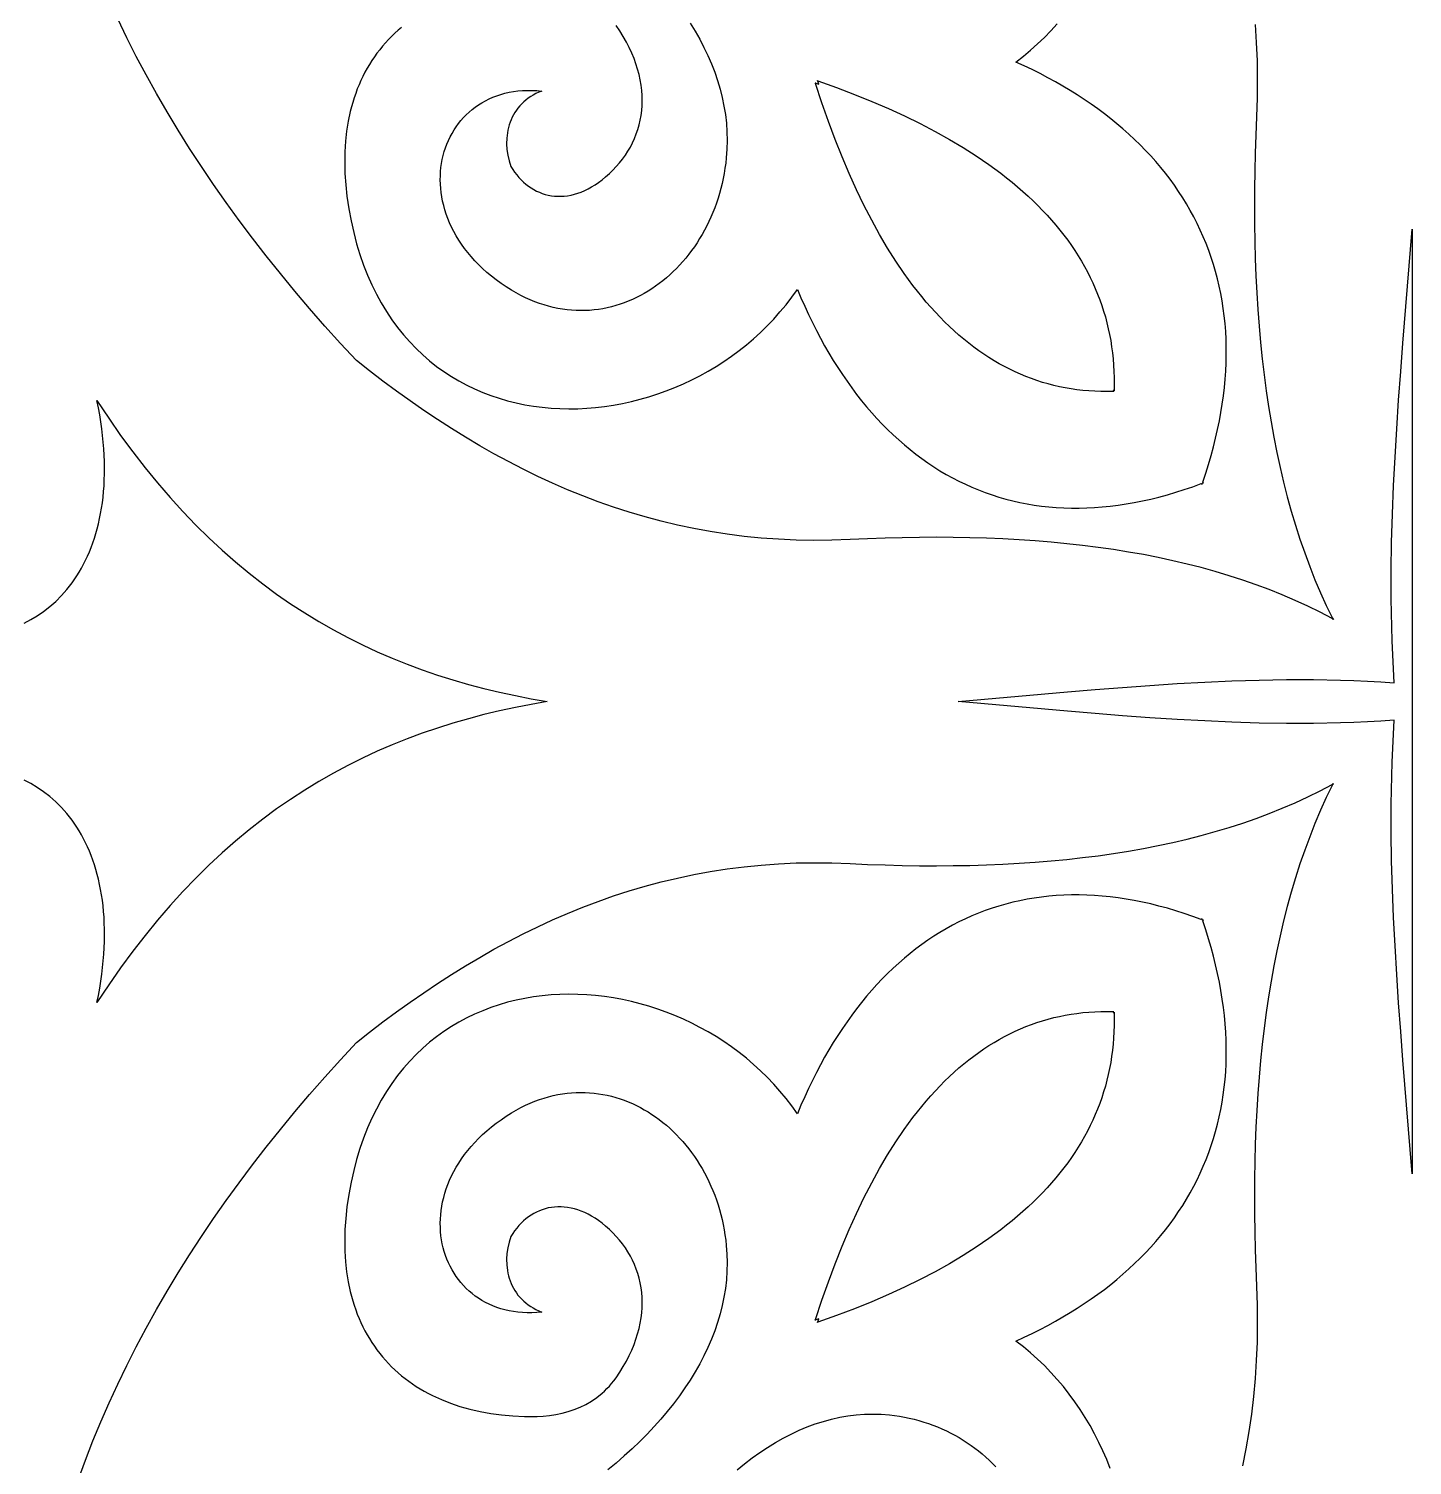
# Model space of a CAD drawing. Extents: x -375 to 375, y -1025 to 1025.
# Drawn here: x -197.2 to -125, y 584.4 to 659.3 of the extents above; entities that cross this region are included whole.
import ezdxf

# ---------------------------------------------------------------- set-up
doc = ezdxf.new("R2010")
doc.units = 0
doc.layers.add('LAYER_1', color=18, linetype='CONTINUOUS')

msp = doc.modelspace()

# ---------------------------------------------------------------- linework, layer by layer
at = {"layer": 'LAYER_1'}
for points in [[(-133.198, 659.572), (-133.135, 658.63), (-133.096, 657.676), (-133.081, 656.711), (-133.09, 655.734), (-133.125, 654.745), (-133.164, 653.795), (-133.196, 652.851), (-133.218, 651.915), (-133.231, 650.985), (-133.236, 650.063), (-133.231, 649.149), (-133.216, 648.243), (-133.191, 647.344), (-133.157, 646.454), (-133.112, 645.571), (-133.057, 644.698), (-132.992, 643.832), (-132.915, 642.976), (-132.828, 642.128), (-132.73, 641.29), (-132.62, 640.461), (-132.499, 639.641), (-132.366, 638.831), (-132.221, 638.03), (-132.064, 637.24), (-131.895, 636.459), (-131.713, 635.689), (-131.519, 634.929), (-131.312, 634.179), (-131.091, 633.441), (-130.858, 632.713), (-130.611, 631.996), (-130.35, 631.291), (-130.075, 630.597), (-129.787, 629.914), (-129.484, 629.243), (-129.167, 628.584), (-129.109, 628.526), (-129.129, 628.535), (-129.12, 628.515), (-129.175, 628.575), (-129.809, 628.905), (-130.454, 629.22), (-131.11, 629.52), (-131.777, 629.806), (-132.455, 630.077), (-133.144, 630.334), (-133.843, 630.577), (-134.553, 630.807), (-135.273, 631.022), (-136.004, 631.225), (-136.744, 631.414), (-137.495, 631.59), (-138.255, 631.753), (-139.024, 631.904), (-139.803, 632.042), (-140.591, 632.168), (-141.388, 632.282), (-142.194, 632.384), (-143.009, 632.475), (-143.832, 632.555), (-144.663, 632.623), (-145.503, 632.68), (-146.351, 632.726), (-147.207, 632.762), (-148.071, 632.788), (-148.942, 632.803), (-149.821, 632.809), (-150.707, 632.804), (-151.601, 632.79), (-152.501, 632.767), (-153.408, 632.735), (-154.322, 632.693), (-155.272, 632.657), (-156.211, 632.647), (-157.139, 632.663), (-158.055, 632.704), (-158.961, 632.769), (-159.856, 632.859), (-160.74, 632.972), (-161.614, 633.108), (-162.479, 633.267), (-163.333, 633.447), (-164.178, 633.65), (-165.013, 633.874), (-165.839, 634.118), (-166.656, 634.382), (-167.465, 634.667), (-168.265, 634.97), (-169.056, 635.292), (-169.84, 635.632), (-170.615, 635.99), (-171.383, 636.365), (-172.144, 636.757), (-172.897, 637.165), (-173.643, 637.589), (-174.382, 638.028), (-175.115, 638.482), (-175.841, 638.95), (-176.562, 639.432), (-177.276, 639.928), (-177.984, 640.436), (-178.687, 640.956), (-179.385, 641.488), (-180.077, 642.032), (-180.908, 642.931), (-181.72, 643.835), (-182.513, 644.743), (-183.286, 645.655), (-184.041, 646.571), (-184.776, 647.491), (-185.492, 648.416), (-186.188, 649.345), (-186.864, 650.278), (-187.52, 651.216), (-188.157, 652.158), (-188.774, 653.105), (-189.37, 654.056), (-189.947, 655.011), (-190.502, 655.971), (-191.038, 656.936), (-191.553, 657.905), (-192.047, 658.878), (-192.521, 659.857)], [(-177.718, 659.42), (-177.897, 659.267), (-178.071, 659.11), (-178.24, 658.948), (-178.403, 658.781), (-178.561, 658.61), (-178.713, 658.434), (-178.86, 658.253), (-179.002, 658.068), (-179.138, 657.878), (-179.268, 657.684), (-179.393, 657.485), (-179.513, 657.282), (-179.627, 657.075), (-179.735, 656.863), (-179.837, 656.647), (-179.934, 656.427), (-180.025, 656.203), (-180.111, 655.975), (-180.19, 655.742), (-180.264, 655.506), (-180.332, 655.265), (-180.394, 655.021), (-180.5, 654.52), (-180.583, 654.004), (-180.641, 653.473), (-180.675, 652.928), (-180.685, 652.368), (-180.67, 651.795), (-180.629, 651.208), (-180.564, 650.608), (-180.467, 649.957), (-180.351, 649.327), (-180.216, 648.719), (-180.062, 648.131), (-179.89, 647.564), (-179.7, 647.018), (-179.494, 646.492), (-179.271, 645.987), (-179.032, 645.501), (-178.778, 645.036), (-178.509, 644.591), (-178.225, 644.166), (-177.928, 643.76), (-177.618, 643.374), (-177.295, 643.007), (-176.96, 642.659), (-176.613, 642.331), (-176.255, 642.021), (-175.887, 641.73), (-175.508, 641.458), (-175.12, 641.204), (-174.723, 640.969), (-174.318, 640.751), (-173.905, 640.552), (-173.484, 640.371), (-173.057, 640.208), (-172.623, 640.062), (-172.184, 639.933), (-171.74, 639.822), (-171.291, 639.729), (-170.837, 639.652), (-170.38, 639.592), (-169.921, 639.549), (-169.458, 639.523), (-168.994, 639.513), (-168.528, 639.519), (-168.061, 639.542), (-167.594, 639.58), (-167.127, 639.635), (-166.661, 639.705), (-166.196, 639.791), (-165.733, 639.892), (-165.272, 640.009), (-164.813, 640.141), (-164.359, 640.288), (-163.908, 640.45), (-163.462, 640.626), (-163.02, 640.817), (-162.584, 641.023), (-162.154, 641.243), (-161.731, 641.477), (-161.315, 641.725), (-160.907, 641.987), (-160.506, 642.263), (-160.115, 642.553), (-159.733, 642.856), (-159.36, 643.172), (-158.998, 643.501), (-158.647, 643.844), (-158.307, 644.199), (-157.979, 644.567), (-157.664, 644.948), (-157.361, 645.341), (-157.073, 645.746), (-156.885, 645.301), (-156.692, 644.865), (-156.493, 644.436), (-156.29, 644.016), (-156.081, 643.603), (-155.868, 643.199), (-155.649, 642.803), (-155.425, 642.415), (-155.197, 642.036), (-154.963, 641.665), (-154.724, 641.302), (-154.481, 640.949), (-154.233, 640.603), (-153.98, 640.266), (-153.722, 639.938), (-153.46, 639.619), (-153.193, 639.308), (-152.921, 639.007), (-152.644, 638.714), (-152.363, 638.43), (-152.078, 638.155), (-151.788, 637.889), (-151.493, 637.633), (-151.194, 637.385), (-150.891, 637.147), (-150.583, 636.918), (-150.271, 636.698), (-149.955, 636.487), (-149.634, 636.286), (-149.31, 636.095), (-148.981, 635.913), (-148.647, 635.741), (-148.31, 635.578), (-147.969, 635.425), (-147.623, 635.282), (-147.274, 635.148), (-146.92, 635.025), (-146.563, 634.911), (-146.202, 634.808), (-145.837, 634.714), (-145.468, 634.63), (-145.095, 634.557), (-144.718, 634.494), (-144.338, 634.441), (-143.954, 634.398), (-143.566, 634.366), (-143.175, 634.344), (-142.78, 634.332), (-142.382, 634.331), (-141.98, 634.341), (-141.575, 634.361), (-141.166, 634.392), (-140.754, 634.433), (-140.338, 634.485), (-139.919, 634.549), (-139.497, 634.623), (-139.071, 634.708), (-138.643, 634.803), (-138.211, 634.911), (-137.775, 635.029), (-137.337, 635.158), (-136.896, 635.298), (-136.451, 635.45), (-136.004, 635.613), (-135.964, 635.571), (-135.964, 635.59), (-135.963, 635.602), (-135.97, 635.612), (-135.958, 635.617), (-135.955, 635.629), (-135.945, 635.621), (-135.94, 635.622), (-135.94, 635.627), (-135.947, 635.637), (-135.935, 635.641), (-135.931, 635.653), (-135.921, 635.646), (-135.91, 635.647), (-135.892, 635.647), (-135.932, 635.688), (-135.775, 636.154), (-135.629, 636.616), (-135.494, 637.075), (-135.37, 637.531), (-135.256, 637.984), (-135.153, 638.434), (-135.061, 638.88), (-134.979, 639.322), (-134.908, 639.762), (-134.848, 640.198), (-134.797, 640.63), (-134.757, 641.059), (-134.728, 641.484), (-134.708, 641.906), (-134.699, 642.324), (-134.7, 642.739), (-134.711, 643.149), (-134.732, 643.556), (-134.764, 643.96), (-134.805, 644.359), (-134.856, 644.755), (-134.916, 645.147), (-134.987, 645.534), (-135.067, 645.918), (-135.157, 646.298), (-135.257, 646.674), (-135.366, 647.046), (-135.485, 647.414), (-135.613, 647.777), (-135.751, 648.136), (-135.898, 648.492), (-136.054, 648.843), (-136.22, 649.189), (-136.395, 649.532), (-136.579, 649.869), (-136.772, 650.203), (-136.974, 650.532), (-137.186, 650.857), (-137.406, 651.177), (-137.635, 651.493), (-137.873, 651.804), (-138.12, 652.11), (-138.375, 652.412), (-138.639, 652.709), (-138.912, 653.001), (-139.194, 653.289), (-139.484, 653.571), (-139.782, 653.849), (-140.089, 654.122), (-140.405, 654.391), (-140.728, 654.654), (-141.06, 654.912), (-141.401, 655.165), (-141.749, 655.413), (-142.106, 655.656), (-142.47, 655.894), (-142.843, 656.127), (-143.224, 656.354), (-143.612, 656.577), (-144.009, 656.794), (-144.413, 657.005), (-144.825, 657.212), (-145.245, 657.413), (-145.672, 657.608), (-145.283, 657.909), (-144.905, 658.223), (-144.539, 658.551), (-144.185, 658.892), (-143.844, 659.246), (-143.514, 659.611)], [(-162.664, 659.643), (-162.407, 659.223), (-162.167, 658.8), (-161.944, 658.374), (-161.739, 657.944), (-161.552, 657.511), (-161.384, 657.076), (-161.234, 656.638), (-161.103, 656.198), (-160.992, 655.756), (-160.9, 655.312), (-160.828, 654.866), (-160.777, 654.418), (-160.747, 653.969), (-160.737, 653.519), (-160.749, 653.068), (-160.783, 652.616), (-160.812, 652.341), (-160.849, 652.068), (-160.893, 651.799), (-160.943, 651.532), (-161, 651.269), (-161.064, 651.008), (-161.135, 650.751), (-161.212, 650.498), (-161.295, 650.248), (-161.384, 650.002), (-161.48, 649.76), (-161.581, 649.522), (-161.688, 649.287), (-161.801, 649.057), (-161.919, 648.832), (-162.043, 648.611), (-162.172, 648.394), (-162.306, 648.182), (-162.445, 647.975), (-162.589, 647.773), (-162.738, 647.576), (-162.892, 647.384), (-163.05, 647.198), (-163.213, 647.017), (-163.38, 646.842), (-163.552, 646.672), (-163.727, 646.508), (-163.906, 646.351), (-164.09, 646.199), (-164.277, 646.053), (-164.467, 645.914), (-164.661, 645.782), (-164.859, 645.656), (-165.059, 645.536), (-165.263, 645.424), (-165.47, 645.318), (-165.679, 645.22), (-165.892, 645.128), (-166.107, 645.044), (-166.324, 644.968), (-166.544, 644.899), (-166.766, 644.838), (-166.991, 644.785), (-167.217, 644.739), (-167.445, 644.702), (-167.675, 644.673), (-167.907, 644.653), (-168.14, 644.64), (-168.374, 644.637), (-168.61, 644.642), (-168.847, 644.656), (-169.086, 644.679), (-169.325, 644.711), (-169.564, 644.752), (-169.805, 644.802), (-170.046, 644.862), (-170.287, 644.932), (-170.529, 645.011), (-170.771, 645.101), (-171.013, 645.2), (-171.255, 645.309), (-171.497, 645.428), (-171.739, 645.558), (-171.98, 645.698), (-172.261, 645.876), (-172.53, 646.059), (-172.788, 646.246), (-173.033, 646.438), (-173.267, 646.634), (-173.49, 646.834), (-173.701, 647.037), (-173.901, 647.244), (-174.09, 647.454), (-174.267, 647.666), (-174.434, 647.882), (-174.59, 648.099), (-174.735, 648.319), (-174.869, 648.54), (-174.993, 648.763), (-175.107, 648.987), (-175.21, 649.213), (-175.303, 649.438), (-175.386, 649.665), (-175.459, 649.891), (-175.521, 650.118), (-175.575, 650.344), (-175.618, 650.57), (-175.652, 650.795), (-175.677, 651.018), (-175.692, 651.241), (-175.698, 651.461), (-175.694, 651.68), (-175.682, 651.897), (-175.661, 652.111), (-175.631, 652.323), (-175.592, 652.532), (-175.545, 652.737), (-175.489, 652.939), (-175.425, 653.137), (-175.352, 653.332), (-175.272, 653.522), (-175.183, 653.708), (-175.086, 653.888), (-174.982, 654.064), (-174.869, 654.235), (-174.75, 654.4), (-174.622, 654.559), (-174.487, 654.712), (-174.345, 654.859), (-174.196, 654.999), (-174.04, 655.132), (-173.876, 655.259), (-173.706, 655.378), (-173.529, 655.489), (-173.345, 655.592), (-173.155, 655.687), (-172.958, 655.774), (-172.755, 655.852), (-172.546, 655.921), (-172.33, 655.981), (-172.109, 656.031), (-171.882, 656.072), (-171.648, 656.103), (-171.41, 656.123), (-171.165, 656.133), (-170.915, 656.132), (-170.66, 656.12), (-170.399, 656.097), (-170.556, 656.032), (-170.706, 655.961), (-170.848, 655.885), (-170.983, 655.803), (-171.111, 655.716), (-171.232, 655.623), (-171.346, 655.526), (-171.453, 655.425), (-171.552, 655.318), (-171.645, 655.208), (-171.731, 655.094), (-171.81, 654.976), (-171.882, 654.854), (-171.948, 654.729), (-172.006, 654.601), (-172.058, 654.47), (-172.104, 654.337), (-172.142, 654.201), (-172.175, 654.062), (-172.2, 653.922), (-172.232, 653.636), (-172.239, 653.345), (-172.221, 653.05), (-172.177, 652.752), (-172.109, 652.454), (-172.018, 652.158), (-171.922, 652.005), (-171.821, 651.858), (-171.714, 651.719), (-171.602, 651.586), (-171.484, 651.462), (-171.362, 651.344), (-171.234, 651.235), (-171.102, 651.134), (-170.966, 651.041), (-170.825, 650.956), (-170.68, 650.88), (-170.531, 650.813), (-170.379, 650.755), (-170.223, 650.706), (-170.065, 650.666), (-169.903, 650.636), (-169.738, 650.615), (-169.571, 650.605), (-169.401, 650.605), (-169.23, 650.615), (-169.056, 650.635), (-168.88, 650.667), (-168.704, 650.709), (-168.525, 650.762), (-168.346, 650.827), (-168.165, 650.903), (-167.984, 650.991), (-167.803, 651.09), (-167.621, 651.202), (-167.439, 651.326), (-167.257, 651.462), (-167.075, 651.611), (-166.88, 651.785), (-166.693, 651.965), (-166.517, 652.151), (-166.35, 652.344), (-166.193, 652.543), (-166.046, 652.748), (-165.91, 652.959), (-165.785, 653.175), (-165.67, 653.397), (-165.567, 653.623), (-165.475, 653.855), (-165.394, 654.091), (-165.325, 654.333), (-165.268, 654.578), (-165.223, 654.828), (-165.191, 655.081), (-165.171, 655.339), (-165.164, 655.6), (-165.17, 655.864), (-165.189, 656.132), (-165.222, 656.402), (-165.268, 656.676), (-165.328, 656.952), (-165.403, 657.231), (-165.491, 657.511), (-165.594, 657.794), (-165.712, 658.079), (-165.845, 658.365), (-165.993, 658.653), (-166.156, 658.942), (-166.335, 659.232), (-166.529, 659.524)], [(-197.407, 628.336), (-197.058, 628.514), (-196.717, 628.717), (-196.386, 628.943), (-196.065, 629.193), (-195.755, 629.467), (-195.458, 629.765), (-195.175, 630.086), (-194.907, 630.432), (-194.654, 630.801), (-194.534, 630.994), (-194.418, 631.194), (-194.306, 631.399), (-194.2, 631.611), (-194.098, 631.828), (-194, 632.052), (-193.908, 632.281), (-193.821, 632.516), (-193.739, 632.757), (-193.663, 633.004), (-193.592, 633.258), (-193.526, 633.517), (-193.467, 633.782), (-193.413, 634.053), (-193.365, 634.33), (-193.324, 634.612), (-193.289, 634.901), (-193.26, 635.196), (-193.238, 635.497), (-193.222, 635.804), (-193.213, 636.116), (-193.212, 636.435), (-193.217, 636.76), (-193.229, 637.09), (-193.249, 637.427), (-193.276, 637.769), (-193.311, 638.118), (-193.354, 638.472), (-193.405, 638.832), (-193.463, 639.199), (-193.53, 639.571), (-193.605, 639.949), (-192.992, 639.022), (-192.37, 638.128), (-191.739, 637.268), (-191.099, 636.441), (-190.45, 635.646), (-189.793, 634.883), (-189.127, 634.151), (-188.452, 633.449), (-187.769, 632.777), (-187.078, 632.135), (-186.379, 631.521), (-185.673, 630.936), (-184.958, 630.378), (-184.236, 629.847), (-183.507, 629.342), (-182.77, 628.863), (-182.027, 628.41), (-181.276, 627.981), (-180.519, 627.576), (-179.755, 627.195), (-178.985, 626.837), (-178.208, 626.501), (-177.425, 626.186), (-176.636, 625.893), (-175.841, 625.621), (-175.04, 625.368), (-174.234, 625.135), (-173.422, 624.921), (-172.605, 624.725), (-171.783, 624.546), (-170.956, 624.385), (-170.124, 624.239), (-170.956, 624.093), (-171.783, 623.932), (-172.605, 623.753), (-173.422, 623.557), (-174.234, 623.343), (-175.04, 623.11), (-175.841, 622.857), (-176.636, 622.585), (-177.425, 622.292), (-178.208, 621.978), (-178.985, 621.642), (-179.755, 621.283), (-180.519, 620.902), (-181.276, 620.497), (-182.027, 620.068), (-182.77, 619.615), (-183.507, 619.136), (-184.236, 618.632), (-184.958, 618.101), (-185.673, 617.543), (-186.379, 616.957), (-187.078, 616.343), (-187.769, 615.701), (-188.452, 615.029), (-189.127, 614.327), (-189.793, 613.595), (-190.45, 612.832), (-191.099, 612.037), (-191.739, 611.21), (-192.37, 610.35), (-192.992, 609.456), (-193.605, 608.529), (-193.53, 608.907), (-193.463, 609.28), (-193.405, 609.646), (-193.354, 610.006), (-193.311, 610.361), (-193.276, 610.709), (-193.249, 611.051), (-193.229, 611.388), (-193.217, 611.719), (-193.212, 612.043), (-193.213, 612.362), (-193.222, 612.675), (-193.238, 612.981), (-193.26, 613.282), (-193.289, 613.577), (-193.324, 613.866), (-193.365, 614.149), (-193.413, 614.426), (-193.467, 614.696), (-193.526, 614.962), (-193.592, 615.221), (-193.663, 615.474), (-193.739, 615.721), (-193.821, 615.962), (-193.908, 616.197), (-194, 616.427), (-194.098, 616.65), (-194.2, 616.867), (-194.306, 617.079), (-194.418, 617.284), (-194.534, 617.484), (-194.654, 617.677), (-194.907, 618.046), (-195.175, 618.392), (-195.458, 618.713), (-195.755, 619.011), (-196.065, 619.285), (-196.386, 619.535), (-196.717, 619.761), (-197.058, 619.964), (-197.407, 620.143)], [(-194.575, 583.659), (-194.206, 584.661), (-193.817, 585.658), (-193.406, 586.651), (-192.974, 587.638), (-192.521, 588.621), (-192.047, 589.6), (-191.553, 590.573), (-191.038, 591.542), (-190.502, 592.507), (-189.947, 593.467), (-189.37, 594.422), (-188.774, 595.373), (-188.157, 596.32), (-187.52, 597.262), (-186.864, 598.2), (-186.188, 599.133), (-185.492, 600.062), (-184.776, 600.987), (-184.041, 601.907), (-183.286, 602.823), (-182.513, 603.735), (-181.72, 604.643), (-180.908, 605.547), (-180.077, 606.446), (-179.385, 606.99), (-178.687, 607.522), (-177.984, 608.042), (-177.276, 608.55), (-176.562, 609.046), (-175.841, 609.528), (-175.115, 609.996), (-174.382, 610.45), (-173.643, 610.889), (-172.897, 611.313), (-172.144, 611.721), (-171.383, 612.113), (-170.615, 612.488), (-169.84, 612.846), (-169.056, 613.186), (-168.265, 613.508), (-167.465, 613.812), (-166.656, 614.096), (-165.839, 614.36), (-165.013, 614.605), (-164.178, 614.828), (-163.333, 615.031), (-162.479, 615.212), (-161.614, 615.37), (-160.74, 615.506), (-159.856, 615.62), (-158.961, 615.709), (-158.055, 615.774), (-157.139, 615.815), (-156.211, 615.831), (-155.272, 615.821), (-154.322, 615.785), (-153.408, 615.744), (-152.501, 615.711), (-151.601, 615.688), (-150.707, 615.674), (-149.821, 615.67), (-148.942, 615.675), (-148.071, 615.69), (-147.207, 615.716), (-146.351, 615.752), (-145.503, 615.798), (-144.663, 615.855), (-143.832, 615.924), (-143.009, 616.003), (-142.194, 616.094), (-141.388, 616.196), (-140.591, 616.31), (-139.803, 616.436), (-139.024, 616.575), (-138.255, 616.725), (-137.495, 616.889), (-136.744, 617.065), (-136.004, 617.254), (-135.273, 617.456), (-134.553, 617.672), (-133.843, 617.901), (-133.144, 618.144), (-132.455, 618.401), (-131.777, 618.672), (-131.11, 618.958), (-130.454, 619.258), (-129.809, 619.573), (-129.175, 619.903), (-129.12, 619.963), (-129.129, 619.943), (-129.109, 619.952), (-129.167, 619.894), (-129.484, 619.235), (-129.787, 618.564), (-130.075, 617.881), (-130.35, 617.187), (-130.611, 616.482), (-130.858, 615.765), (-131.091, 615.037), (-131.312, 614.299), (-131.519, 613.549), (-131.713, 612.79), (-131.895, 612.019), (-132.064, 611.239), (-132.221, 610.448), (-132.366, 609.647), (-132.499, 608.837), (-132.62, 608.017), (-132.73, 607.188), (-132.828, 606.35), (-132.915, 605.502), (-132.992, 604.646), (-133.057, 603.78), (-133.112, 602.907), (-133.157, 602.024), (-133.191, 601.134), (-133.216, 600.235), (-133.231, 599.329), (-133.236, 598.415), (-133.231, 597.493), (-133.218, 596.564), (-133.196, 595.627), (-133.164, 594.683), (-133.125, 593.733), (-133.09, 592.744), (-133.081, 591.767), (-133.096, 590.802), (-133.135, 589.848), (-133.198, 588.906), (-133.284, 587.975), (-133.393, 587.055), (-133.523, 586.145), (-133.676, 585.246), (-133.85, 584.357)], [(-140.751, 584.223), (-140.935, 584.683), (-141.132, 585.136), (-141.344, 585.583), (-141.569, 586.023), (-141.807, 586.456), (-142.059, 586.881), (-142.324, 587.298), (-142.603, 587.705), (-142.894, 588.103), (-143.198, 588.49), (-143.514, 588.867), (-143.844, 589.232), (-144.185, 589.586), (-144.539, 589.927), (-144.905, 590.255), (-145.283, 590.57), (-145.672, 590.87), (-145.245, 591.065), (-144.825, 591.266), (-144.413, 591.473), (-144.009, 591.684), (-143.612, 591.901), (-143.224, 592.124), (-142.843, 592.351), (-142.47, 592.584), (-142.106, 592.822), (-141.749, 593.065), (-141.401, 593.313), (-141.06, 593.566), (-140.728, 593.824), (-140.405, 594.088), (-140.089, 594.356), (-139.782, 594.629), (-139.484, 594.907), (-139.194, 595.189), (-138.912, 595.477), (-138.639, 595.769), (-138.375, 596.066), (-138.12, 596.368), (-137.873, 596.675), (-137.635, 596.986), (-137.406, 597.301), (-137.186, 597.621), (-136.974, 597.946), (-136.772, 598.275), (-136.579, 598.609), (-136.395, 598.947), (-136.22, 599.289), (-136.054, 599.636), (-135.898, 599.986), (-135.751, 600.342), (-135.613, 600.701), (-135.485, 601.065), (-135.366, 601.432), (-135.257, 601.804), (-135.157, 602.18), (-135.067, 602.56), (-134.987, 602.944), (-134.916, 603.332), (-134.856, 603.723), (-134.805, 604.119), (-134.764, 604.518), (-134.732, 604.922), (-134.711, 605.329), (-134.7, 605.74), (-134.699, 606.154), (-134.708, 606.572), (-134.728, 606.994), (-134.757, 607.419), (-134.797, 607.848), (-134.848, 608.281), (-134.908, 608.716), (-134.979, 609.156), (-135.061, 609.599), (-135.153, 610.045), (-135.256, 610.494), (-135.37, 610.947), (-135.494, 611.403), (-135.629, 611.862), (-135.775, 612.324), (-135.932, 612.79), (-135.892, 612.831), (-135.91, 612.831), (-135.921, 612.832), (-135.931, 612.825), (-135.935, 612.837), (-135.947, 612.841), (-135.94, 612.851), (-135.94, 612.856), (-135.945, 612.857), (-135.955, 612.849), (-135.958, 612.861), (-135.97, 612.866), (-135.963, 612.876), (-135.964, 612.888), (-135.964, 612.907), (-136.004, 612.865), (-136.451, 613.028), (-136.896, 613.18), (-137.337, 613.32), (-137.775, 613.45), (-138.211, 613.568), (-138.643, 613.675), (-139.071, 613.771), (-139.497, 613.856), (-139.919, 613.93), (-140.338, 613.993), (-140.754, 614.045), (-141.166, 614.087), (-141.575, 614.117), (-141.98, 614.138), (-142.382, 614.147), (-142.78, 614.146), (-143.175, 614.135), (-143.566, 614.113), (-143.954, 614.08), (-144.338, 614.037), (-144.718, 613.984), (-145.095, 613.921), (-145.468, 613.848), (-145.837, 613.764), (-146.202, 613.671), (-146.563, 613.567), (-146.92, 613.453), (-147.274, 613.33), (-147.623, 613.196), (-147.969, 613.053), (-148.31, 612.9), (-148.647, 612.737), (-148.981, 612.565), (-149.31, 612.383), (-149.634, 612.192), (-149.955, 611.991), (-150.271, 611.78), (-150.583, 611.561), (-150.891, 611.332), (-151.194, 611.093), (-151.493, 610.846), (-151.788, 610.589), (-152.078, 610.323), (-152.363, 610.048), (-152.644, 609.764), (-152.921, 609.471), (-153.193, 609.17), (-153.46, 608.859), (-153.722, 608.54), (-153.98, 608.212), (-154.233, 607.875), (-154.481, 607.53), (-154.724, 607.176), (-154.963, 606.813), (-155.197, 606.442), (-155.425, 606.063), (-155.649, 605.675), (-155.868, 605.279), (-156.081, 604.875), (-156.29, 604.463), (-156.493, 604.042), (-156.692, 603.613), (-156.885, 603.177), (-157.073, 602.732), (-157.361, 603.137), (-157.664, 603.531), (-157.979, 603.911), (-158.307, 604.279), (-158.647, 604.635), (-158.998, 604.977), (-159.36, 605.306), (-159.733, 605.623), (-160.115, 605.925), (-160.506, 606.215), (-160.907, 606.491), (-161.315, 606.753), (-161.731, 607.001), (-162.154, 607.235), (-162.584, 607.455), (-163.02, 607.661), (-163.462, 607.852), (-163.908, 608.029), (-164.359, 608.19), (-164.813, 608.337), (-165.272, 608.469), (-165.733, 608.586), (-166.196, 608.687), (-166.661, 608.773), (-167.127, 608.843), (-167.594, 608.898), (-168.061, 608.937), (-168.528, 608.959), (-168.994, 608.965), (-169.458, 608.956), (-169.921, 608.929), (-170.38, 608.886), (-170.837, 608.826), (-171.291, 608.749), (-171.74, 608.656), (-172.184, 608.545), (-172.623, 608.416), (-173.057, 608.271), (-173.484, 608.107), (-173.905, 607.926), (-174.318, 607.727), (-174.723, 607.509), (-175.12, 607.274), (-175.508, 607.02), (-175.887, 606.748), (-176.255, 606.457), (-176.613, 606.148), (-176.96, 605.819), (-177.295, 605.471), (-177.618, 605.104), (-177.928, 604.718), (-178.225, 604.312), (-178.509, 603.887), (-178.778, 603.442), (-179.032, 602.977), (-179.271, 602.492), (-179.494, 601.986), (-179.7, 601.46), (-179.89, 600.914), (-180.062, 600.347), (-180.216, 599.76), (-180.351, 599.151), (-180.467, 598.521), (-180.564, 597.87), (-180.629, 597.27), (-180.67, 596.683), (-180.685, 596.11), (-180.675, 595.55), (-180.641, 595.005), (-180.583, 594.474), (-180.5, 593.958), (-180.394, 593.458), (-180.332, 593.213), (-180.264, 592.973), (-180.19, 592.736), (-180.111, 592.504), (-180.025, 592.275), (-179.934, 592.051), (-179.837, 591.831), (-179.735, 591.615), (-179.627, 591.403), (-179.513, 591.196), (-179.393, 590.993), (-179.268, 590.794), (-179.138, 590.6), (-179.002, 590.41), (-178.86, 590.225), (-178.713, 590.044), (-178.561, 589.868), (-178.403, 589.697), (-178.24, 589.53), (-178.071, 589.368), (-177.897, 589.211), (-177.718, 589.059), (-177.533, 588.911), (-177.344, 588.769), (-177.149, 588.631), (-176.949, 588.498), (-176.744, 588.371), (-176.534, 588.248), (-176.318, 588.131), (-176.098, 588.019), (-175.642, 587.81), (-175.167, 587.623), (-174.671, 587.457), (-174.157, 587.313), (-173.623, 587.192), (-173.07, 587.093), (-172.499, 587.017), (-171.91, 586.964), (-171.302, 586.935), (-170.977, 586.93), (-170.651, 586.936), (-170.324, 586.956), (-169.997, 586.99), (-169.671, 587.04), (-169.348, 587.106), (-169.029, 587.191), (-168.715, 587.294), (-168.407, 587.419), (-168.107, 587.564), (-167.816, 587.732), (-167.534, 587.924), (-167.263, 588.141), (-167.132, 588.26), (-167.005, 588.385), (-166.88, 588.517), (-166.76, 588.655), (-166.643, 588.801), (-166.529, 588.955), (-166.335, 589.246), (-166.156, 589.536), (-165.993, 589.825), (-165.845, 590.113), (-165.712, 590.399), (-165.594, 590.684), (-165.491, 590.967), (-165.403, 591.248), (-165.328, 591.526), (-165.268, 591.802), (-165.222, 592.076), (-165.189, 592.346), (-165.17, 592.614), (-165.164, 592.878), (-165.171, 593.14), (-165.191, 593.397), (-165.223, 593.651), (-165.268, 593.9), (-165.325, 594.146), (-165.394, 594.387), (-165.475, 594.623), (-165.567, 594.855), (-165.67, 595.082), (-165.785, 595.303), (-165.91, 595.519), (-166.046, 595.73), (-166.193, 595.935), (-166.35, 596.134), (-166.517, 596.327), (-166.693, 596.513), (-166.88, 596.693), (-167.075, 596.867), (-167.257, 597.016), (-167.439, 597.152), (-167.621, 597.276), (-167.803, 597.388), (-167.984, 597.488), (-168.165, 597.575), (-168.346, 597.651), (-168.525, 597.716), (-168.704, 597.769), (-168.88, 597.811), (-169.056, 597.843), (-169.23, 597.863), (-169.401, 597.873), (-169.571, 597.873), (-169.738, 597.863), (-169.903, 597.842), (-170.065, 597.812), (-170.223, 597.772), (-170.379, 597.723), (-170.531, 597.665), (-170.68, 597.598), (-170.825, 597.522), (-170.966, 597.437), (-171.102, 597.344), (-171.234, 597.243), (-171.362, 597.134), (-171.484, 597.017), (-171.602, 596.892), (-171.714, 596.76), (-171.821, 596.62), (-171.922, 596.474), (-172.018, 596.32), (-172.109, 596.024), (-172.177, 595.726), (-172.221, 595.429), (-172.239, 595.133), (-172.232, 594.842), (-172.2, 594.556), (-172.175, 594.416), (-172.142, 594.277), (-172.104, 594.141), (-172.058, 594.008), (-172.006, 593.877), (-171.948, 593.749), (-171.882, 593.624), (-171.81, 593.502), (-171.731, 593.384), (-171.645, 593.27), (-171.552, 593.16), (-171.453, 593.054), (-171.346, 592.952), (-171.232, 592.855), (-171.111, 592.762), (-170.983, 592.675), (-170.848, 592.593), (-170.706, 592.517), (-170.556, 592.446), (-170.399, 592.381), (-170.66, 592.358), (-170.915, 592.346), (-171.165, 592.345), (-171.41, 592.355), (-171.648, 592.375), (-171.882, 592.406), (-172.109, 592.447), (-172.33, 592.497), (-172.546, 592.557), (-172.755, 592.626), (-172.958, 592.704), (-173.155, 592.791), (-173.345, 592.886), (-173.529, 592.989), (-173.706, 593.101), (-173.876, 593.219), (-174.04, 593.346), (-174.196, 593.479), (-174.345, 593.619), (-174.487, 593.766), (-174.622, 593.919), (-174.75, 594.078), (-174.869, 594.243), (-174.982, 594.414), (-175.086, 594.59), (-175.183, 594.771), (-175.272, 594.956), (-175.352, 595.146), (-175.425, 595.341), (-175.489, 595.539), (-175.545, 595.741), (-175.592, 595.947), (-175.631, 596.155), (-175.661, 596.367), (-175.682, 596.581), (-175.694, 596.798), (-175.698, 597.017), (-175.692, 597.238), (-175.677, 597.46), (-175.652, 597.684), (-175.618, 597.908), (-175.575, 598.134), (-175.521, 598.36), (-175.459, 598.587), (-175.386, 598.813), (-175.303, 599.04), (-175.21, 599.266), (-175.107, 599.491), (-174.993, 599.715), (-174.869, 599.938), (-174.735, 600.159), (-174.59, 600.379), (-174.434, 600.596), (-174.267, 600.812), (-174.09, 601.024), (-173.901, 601.234), (-173.701, 601.441), (-173.49, 601.644), (-173.267, 601.844), (-173.033, 602.04), (-172.788, 602.232), (-172.53, 602.419), (-172.261, 602.602), (-171.98, 602.78), (-171.739, 602.92), (-171.497, 603.05), (-171.255, 603.169), (-171.013, 603.279), (-170.771, 603.378), (-170.529, 603.467), (-170.287, 603.546), (-170.046, 603.616), (-169.805, 603.676), (-169.564, 603.726), (-169.325, 603.767), (-169.086, 603.799), (-168.847, 603.822), (-168.61, 603.836), (-168.374, 603.841), (-168.14, 603.838), (-167.907, 603.826), (-167.675, 603.805), (-167.445, 603.776), (-167.217, 603.739), (-166.991, 603.693), (-166.766, 603.64), (-166.544, 603.579), (-166.324, 603.51), (-166.107, 603.434), (-165.892, 603.35), (-165.679, 603.259), (-165.47, 603.16), (-165.263, 603.055), (-165.059, 602.942), (-164.859, 602.823), (-164.661, 602.697), (-164.467, 602.564), (-164.277, 602.425), (-164.09, 602.279), (-163.906, 602.128), (-163.727, 601.97), (-163.552, 601.806), (-163.38, 601.636), (-163.213, 601.461), (-163.05, 601.28), (-162.892, 601.094), (-162.738, 600.902), (-162.589, 600.705), (-162.445, 600.503), (-162.306, 600.296), (-162.172, 600.084), (-162.043, 599.868), (-161.919, 599.646), (-161.801, 599.421), (-161.688, 599.191), (-161.581, 598.957), (-161.48, 598.718), (-161.384, 598.476), (-161.295, 598.23), (-161.212, 597.98), (-161.135, 597.727), (-161.064, 597.47), (-161, 597.21), (-160.943, 596.946), (-160.893, 596.679), (-160.849, 596.41), (-160.812, 596.138), (-160.783, 595.862), (-160.749, 595.41), (-160.737, 594.959), (-160.747, 594.509), (-160.777, 594.06), (-160.828, 593.612), (-160.9, 593.166), (-160.992, 592.722), (-161.103, 592.28), (-161.234, 591.84), (-161.384, 591.402), (-161.552, 590.967), (-161.739, 590.534), (-161.944, 590.105), (-162.167, 589.678), (-162.407, 589.255), (-162.664, 588.835), (-162.938, 588.419), (-163.229, 588.007), (-163.535, 587.599), (-163.857, 587.195), (-164.194, 586.796), (-164.547, 586.401), (-164.914, 586.011), (-165.295, 585.626), (-165.691, 585.247), (-166.1, 584.872), (-166.522, 584.504), (-166.958, 584.141)], [(-160.217, 584.147), (-159.825, 584.466), (-159.429, 584.768), (-159.029, 585.053), (-158.625, 585.32), (-158.219, 585.57), (-157.809, 585.802), (-157.396, 586.015), (-156.98, 586.21), (-156.562, 586.385), (-156.141, 586.541), (-155.718, 586.677), (-155.293, 586.793), (-154.866, 586.889), (-154.437, 586.963), (-154.007, 587.016), (-153.575, 587.048), (-153.142, 587.058), (-152.709, 587.045), (-152.274, 587.01), (-152.01, 586.979), (-151.748, 586.941), (-151.489, 586.896), (-151.233, 586.843), (-150.98, 586.784), (-150.729, 586.717), (-150.482, 586.644), (-150.239, 586.564), (-149.999, 586.478), (-149.762, 586.385), (-149.529, 586.285), (-149.3, 586.18), (-149.075, 586.069), (-148.854, 585.951), (-148.637, 585.828), (-148.425, 585.7), (-148.216, 585.565), (-148.013, 585.426), (-147.814, 585.281), (-147.62, 585.131), (-147.43, 584.976), (-147.246, 584.816), (-147.067, 584.651), (-146.893, 584.482), (-146.725, 584.308)]]:
    msp.add_lwpolyline(points, dxfattribs=at)
for points in [[(-155.998, 656.622), (-155.033, 656.277), (-154.098, 655.922), (-153.194, 655.557), (-152.322, 655.181), (-151.48, 654.795), (-150.67, 654.399), (-149.89, 653.992), (-149.142, 653.575), (-148.425, 653.148), (-147.739, 652.71), (-147.085, 652.262), (-146.461, 651.804), (-146.161, 651.571), (-145.869, 651.336), (-145.584, 651.097), (-145.308, 650.857), (-145.039, 650.613), (-144.778, 650.367), (-144.524, 650.119), (-144.279, 649.868), (-144.041, 649.614), (-143.811, 649.358), (-143.589, 649.099), (-143.375, 648.838), (-143.168, 648.574), (-142.97, 648.308), (-142.779, 648.039), (-142.596, 647.767), (-142.42, 647.493), (-142.253, 647.216), (-142.093, 646.937), (-141.942, 646.655), (-141.798, 646.371), (-141.662, 646.084), (-141.533, 645.794), (-141.413, 645.502), (-141.3, 645.207), (-141.195, 644.91), (-141.098, 644.61), (-141.009, 644.308), (-140.927, 644.003), (-140.854, 643.695), (-140.788, 643.385), (-140.73, 643.072), (-140.68, 642.757), (-140.638, 642.439), (-140.603, 642.119), (-140.577, 641.796), (-140.558, 641.47), (-140.547, 641.142), (-140.544, 640.811), (-140.549, 640.478), (-140.533, 640.464), (-140.55, 640.464), (-140.55, 640.447), (-140.563, 640.464), (-140.594, 640.464), (-140.594, 640.432), (-140.578, 640.418), (-140.594, 640.417), (-140.594, 640.401), (-140.608, 640.417), (-140.928, 640.412), (-141.246, 640.415), (-141.561, 640.427), (-141.874, 640.446), (-142.185, 640.474), (-142.493, 640.51), (-142.798, 640.554), (-143.101, 640.606), (-143.402, 640.666), (-143.7, 640.734), (-143.995, 640.811), (-144.289, 640.896), (-144.579, 640.988), (-144.868, 641.089), (-145.153, 641.198), (-145.437, 641.316), (-145.717, 641.441), (-145.996, 641.575), (-146.272, 641.716), (-146.545, 641.866), (-146.816, 642.024), (-147.084, 642.19), (-147.35, 642.364), (-147.614, 642.546), (-147.875, 642.737), (-148.134, 642.935), (-148.39, 643.142), (-148.643, 643.357), (-148.895, 643.58), (-149.143, 643.811), (-149.39, 644.05), (-149.633, 644.297), (-149.875, 644.553), (-150.113, 644.816), (-150.35, 645.088), (-150.584, 645.368), (-150.815, 645.656), (-151.044, 645.952), (-151.27, 646.256), (-151.494, 646.568), (-151.935, 647.217), (-152.366, 647.898), (-152.786, 648.611), (-153.197, 649.357), (-153.598, 650.136), (-153.989, 650.946), (-154.37, 651.79), (-154.741, 652.665), (-155.102, 653.573), (-155.453, 654.513), (-155.795, 655.486), (-156.126, 656.49), (-156.144, 656.508), (-156.145, 656.514), (-156.133, 656.508), (-156.138, 656.521), (-156.133, 656.52), (-156.115, 656.502), (-155.957, 656.447), (-156.009, 656.611), (-156.028, 656.63), (-156.028, 656.636), (-156.015, 656.63), (-156.021, 656.642), (-156.016, 656.642)], [(-125, 624.239), (-125, 599.586), (-125.487, 605.534), (-125.602, 607.023), (-125.711, 608.512), (-125.811, 610.001), (-125.899, 611.488), (-125.974, 612.972), (-126.034, 614.455), (-126.075, 615.934), (-126.097, 617.409), (-126.097, 618.879), (-126.072, 620.345), (-126.05, 621.076), (-126.021, 621.805), (-125.985, 622.533), (-125.942, 623.259), (-126.639, 623.214), (-127.339, 623.176), (-128.04, 623.146), (-128.742, 623.123), (-130.15, 623.097), (-131.564, 623.097), (-132.982, 623.119), (-134.403, 623.163), (-135.827, 623.225), (-137.255, 623.303), (-138.684, 623.395), (-140.114, 623.498), (-141.545, 623.611), (-142.977, 623.732), (-148.693, 624.239), (-142.977, 624.747), (-141.545, 624.867), (-140.114, 624.98), (-138.684, 625.083), (-137.255, 625.175), (-135.827, 625.253), (-134.403, 625.315), (-132.982, 625.359), (-131.564, 625.381), (-130.15, 625.381), (-128.742, 625.355), (-128.04, 625.332), (-127.339, 625.302), (-126.639, 625.264), (-125.942, 625.219), (-125.985, 625.945), (-126.021, 626.673), (-126.05, 627.402), (-126.072, 628.133), (-126.097, 629.599), (-126.097, 631.069), (-126.075, 632.545), (-126.034, 634.024), (-125.974, 635.506), (-125.899, 636.991), (-125.811, 638.477), (-125.711, 639.966), (-125.602, 641.455), (-125.487, 642.944), (-125, 648.892)], [(-140.594, 608.061), (-140.578, 608.061), (-140.594, 608.046), (-140.594, 608.014), (-140.563, 608.014), (-140.55, 608.031), (-140.55, 608.014), (-140.533, 608.014), (-140.549, 608), (-140.544, 607.667), (-140.547, 607.336), (-140.558, 607.008), (-140.577, 606.682), (-140.603, 606.359), (-140.638, 606.039), (-140.68, 605.721), (-140.73, 605.406), (-140.788, 605.093), (-140.854, 604.783), (-140.927, 604.476), (-141.009, 604.171), (-141.098, 603.868), (-141.195, 603.568), (-141.3, 603.271), (-141.413, 602.976), (-141.533, 602.684), (-141.662, 602.395), (-141.798, 602.108), (-141.942, 601.823), (-142.093, 601.541), (-142.253, 601.262), (-142.42, 600.985), (-142.596, 600.711), (-142.779, 600.439), (-142.97, 600.17), (-143.168, 599.904), (-143.375, 599.64), (-143.589, 599.379), (-143.811, 599.12), (-144.041, 598.864), (-144.279, 598.61), (-144.524, 598.359), (-144.778, 598.111), (-145.039, 597.865), (-145.308, 597.622), (-145.584, 597.381), (-145.869, 597.143), (-146.161, 596.907), (-146.461, 596.674), (-147.085, 596.216), (-147.739, 595.768), (-148.425, 595.33), (-149.142, 594.903), (-149.89, 594.486), (-150.67, 594.079), (-151.48, 593.683), (-152.322, 593.297), (-153.194, 592.921), (-154.098, 592.556), (-155.033, 592.201), (-155.998, 591.856), (-156.016, 591.836), (-156.021, 591.836), (-156.015, 591.848), (-156.028, 591.842), (-156.028, 591.848), (-156.009, 591.867), (-155.957, 592.031), (-156.115, 591.977), (-156.133, 591.958), (-156.138, 591.958), (-156.133, 591.97), (-156.145, 591.964), (-156.144, 591.97), (-156.126, 591.988), (-155.795, 592.993), (-155.453, 593.965), (-155.102, 594.905), (-154.741, 595.813), (-154.37, 596.689), (-153.989, 597.532), (-153.598, 598.342), (-153.197, 599.121), (-152.786, 599.867), (-152.366, 600.58), (-151.935, 601.262), (-151.494, 601.91), (-151.27, 602.222), (-151.044, 602.527), (-150.815, 602.823), (-150.584, 603.11), (-150.35, 603.39), (-150.113, 603.662), (-149.875, 603.925), (-149.633, 604.181), (-149.39, 604.428), (-149.143, 604.667), (-148.895, 604.898), (-148.643, 605.121), (-148.39, 605.336), (-148.134, 605.543), (-147.875, 605.741), (-147.614, 605.932), (-147.35, 606.114), (-147.084, 606.288), (-146.816, 606.454), (-146.545, 606.612), (-146.272, 606.762), (-145.996, 606.904), (-145.717, 607.037), (-145.437, 607.162), (-145.153, 607.28), (-144.868, 607.389), (-144.579, 607.49), (-144.289, 607.583), (-143.995, 607.667), (-143.7, 607.744), (-143.402, 607.812), (-143.101, 607.872), (-142.798, 607.924), (-142.493, 607.968), (-142.185, 608.004), (-141.874, 608.032), (-141.561, 608.051), (-141.246, 608.063), (-140.928, 608.066), (-140.608, 608.061), (-140.594, 608.078)]]:
    msp.add_lwpolyline(points, close=True, dxfattribs=at)

doc.saveas('drawing.dxf')
